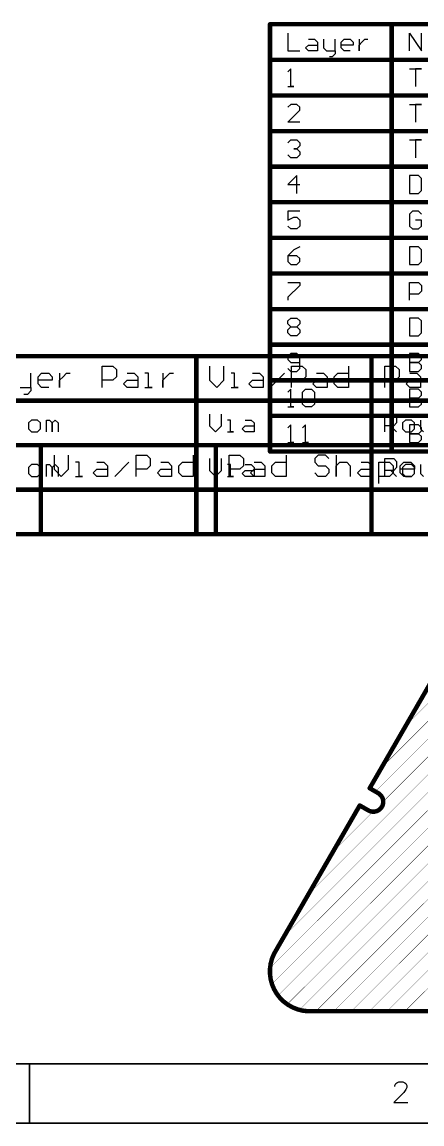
# Model space of a CAD drawing. Header units: millimetres. Extents: x 1.5 to 19.4, y 0 to 11.5.
# Drawn here: x 5.564 to 6.911, y 2.001 to 5.715 of the extents above; entities that cross this region are included whole.
import ezdxf

# ---------------------------------------------------------------- set-up
doc = ezdxf.new("R2010")
doc.units = ezdxf.units.MM
doc.header["$MEASUREMENT"] = 0
for name, color, linetype in [('DrillDrawing', 1, 'Continuous'), ('Mechanical17', 56, 'Continuous'), ('Mechanical18', 56, 'Continuous')]:
    doc.layers.add(name, color=color, linetype=linetype)

msp = doc.modelspace()

# ---------------------------------------------------------------- linework, layer by layer
at = {"layer": 'DrillDrawing'}
for p, q in [((5.5939, 4.4834), (5.5939, 4.5313)), ((5.6179, 4.5193), (5.6299, 4.5313)), ((5.6299, 4.5313), (5.6539, 4.5313)), ((5.6539, 4.5313), (5.6659, 4.5193)), ((5.6899, 4.5313), (5.6899, 4.4834)), ((5.7019, 4.5193), (5.7139, 4.5313)), ((5.7139, 4.5313), (5.7259, 4.5313)), ((5.8338, 4.4834), (5.8338, 4.5553)), ((5.8338, 4.5553), (5.8698, 4.5553)), ((5.8698, 4.5553), (5.8818, 4.5433)), ((5.8818, 4.5433), (5.8818, 4.5193)), ((5.9178, 4.5313), (5.9418, 4.5313)), ((5.9418, 4.5313), (5.9538, 4.5193)), ((5.9898, 4.5313), (5.9778, 4.5313)), ((5.9898, 4.4834), (5.9898, 4.5313)), ((6.0378, 4.5313), (6.0378, 4.4834)), ((6.0498, 4.5193), (6.0618, 4.5313)), ((6.0618, 4.5313), (6.0738, 4.5313)), ((6.1958, 4.5553), (6.1958, 4.5074)), ((6.2437, 4.5074), (6.2437, 4.5553)), ((6.2797, 4.5313), (6.2677, 4.5313)), ((6.2797, 4.4834), (6.2797, 4.5313)), ((6.3397, 4.5313), (6.3637, 4.5313)), ((6.3637, 4.5313), (6.3757, 4.5193)), ((6.3997, 4.4834), (6.4477, 4.5313)), ((6.4717, 4.4834), (6.4717, 4.5553)), ((6.4717, 4.5553), (6.5076, 4.5553)), ((6.5076, 4.5553), (6.5196, 4.5433)), ((6.5196, 4.5433), (6.5196, 4.5193)), ((6.5556, 4.5313), (6.5796, 4.5313)), ((6.5796, 4.5313), (6.5916, 4.5193)), ((6.6156, 4.5193), (6.6276, 4.5313)), ((6.6276, 4.5313), (6.6636, 4.5313)), ((6.6636, 4.5553), (6.6636, 4.4834)), ((6.7856, 4.4834), (6.7856, 4.5553)), ((6.7856, 4.5553), (6.8216, 4.5553)), ((6.8216, 4.5553), (6.8336, 4.5433)), ((6.8336, 4.5433), (6.8336, 4.5193)), ((6.8696, 4.5313), (6.8936, 4.5313)), ((6.8936, 4.5313), (6.9056, 4.5193)), ((5.6179, 4.4954), (5.6179, 4.5193)), ((5.6659, 4.5074), (5.6179, 4.5074)), ((5.6299, 4.4834), (5.6179, 4.4954)), ((5.6659, 4.5193), (5.6659, 4.5074)), ((5.6899, 4.5074), (5.7019, 4.5193)), ((5.6899, 4.4834), (5.6899, 4.5074)), ((5.8698, 4.5074), (5.8338, 4.5074)), ((5.8818, 4.5193), (5.8698, 4.5074)), ((5.9058, 4.4954), (5.9178, 4.5074)), ((5.9178, 4.4834), (5.9058, 4.4954)), ((5.9178, 4.5074), (5.9538, 4.5074)), ((5.9538, 4.5193), (5.9538, 4.4834)), ((6.0378, 4.5074), (6.0498, 4.5193)), ((6.0378, 4.4834), (6.0378, 4.5074)), ((6.1958, 4.5074), (6.2197, 4.4834)), ((6.2197, 4.4834), (6.2437, 4.5074)), ((6.3277, 4.4954), (6.3397, 4.5074)), ((6.3397, 4.4834), (6.3277, 4.4954)), ((6.3397, 4.5074), (6.3757, 4.5074)), ((6.3757, 4.5193), (6.3757, 4.4834)), ((6.5076, 4.5074), (6.4717, 4.5074)), ((6.5196, 4.5193), (6.5076, 4.5074)), ((6.5436, 4.4954), (6.5556, 4.5074)), ((6.5556, 4.4834), (6.5436, 4.4954)), ((6.5556, 4.5074), (6.5916, 4.5074)), ((6.5916, 4.5193), (6.5916, 4.4834)), ((6.6156, 4.4954), (6.6156, 4.5193)), ((6.6276, 4.4834), (6.6156, 4.4954)), ((6.8216, 4.5074), (6.7856, 4.5074)), ((6.8336, 4.5193), (6.8216, 4.5074)), ((6.8576, 4.4954), (6.8696, 4.5074)), ((6.8696, 4.4834), (6.8576, 4.4954)), ((6.8696, 4.5074), (6.9056, 4.5074)), ((6.9056, 4.5193), (6.9056, 4.4834)), ((5.5579, 4.4834), (5.5939, 4.4834)), ((5.5819, 4.4594), (5.5699, 4.4594)), ((5.5939, 4.4714), (5.5819, 4.4594)), ((5.5939, 4.4834), (5.5939, 4.4714)), ((5.6539, 4.4834), (5.6299, 4.4834)), ((5.9538, 4.4834), (5.9178, 4.4834)), ((5.9778, 4.4834), (6.0018, 4.4834)), ((6.0018, 4.4834), (5.9898, 4.4834)), ((6.2677, 4.4834), (6.2917, 4.4834)), ((6.2917, 4.4834), (6.2797, 4.4834)), ((6.3757, 4.4834), (6.3397, 4.4834)), ((6.5916, 4.4834), (6.5556, 4.4834)), ((6.6636, 4.4834), (6.6276, 4.4834)), ((6.9056, 4.4834), (6.8696, 4.4834)), ((6.1958, 4.3933), (6.1958, 4.3534)), ((6.2357, 4.3534), (6.2357, 4.3933)), ((6.7856, 4.3334), (6.7856, 4.3933)), ((6.7856, 4.3933), (6.8156, 4.3933)), ((6.8156, 4.3933), (6.8256, 4.3833)), ((6.8256, 4.3833), (6.8256, 4.3634)), ((5.5959, 4.3733), (5.5859, 4.3634)), ((5.5859, 4.3634), (5.5859, 4.3434)), ((5.6159, 4.3733), (5.5959, 4.3733)), ((5.6259, 4.3634), (5.6159, 4.3733)), ((5.6259, 4.3434), (5.6259, 4.3634)), ((5.6459, 4.3334), (5.6459, 4.3733)), ((5.6459, 4.3733), (5.6559, 4.3733)), ((5.6559, 4.3733), (5.6659, 4.3634)), ((5.6659, 4.3634), (5.6759, 4.3733)), ((5.6659, 4.3634), (5.6659, 4.3334)), ((5.6659, 4.3334), (5.6659, 4.3634)), ((5.6759, 4.3733), (5.6859, 4.3634)), ((5.6859, 4.3634), (5.6859, 4.3334)), ((6.1958, 4.3534), (6.2157, 4.3334)), ((6.2157, 4.3334), (6.2357, 4.3534)), ((6.2657, 4.3733), (6.2557, 4.3733)), ((6.2657, 4.3334), (6.2657, 4.3733)), ((6.3057, 4.3434), (6.3157, 4.3534)), ((6.3157, 4.3733), (6.3357, 4.3733)), ((6.3157, 4.3534), (6.3457, 4.3534)), ((6.3357, 4.3733), (6.3457, 4.3634)), ((6.3457, 4.3634), (6.3457, 4.3334)), ((6.8156, 4.3534), (6.7856, 4.3534)), ((6.8056, 4.3534), (6.8256, 4.3334)), ((6.8256, 4.3634), (6.8156, 4.3534)), ((6.8556, 4.3733), (6.8456, 4.3634)), ((6.8456, 4.3634), (6.8456, 4.3434)), ((6.8756, 4.3733), (6.8556, 4.3733)), ((6.8856, 4.3634), (6.8756, 4.3733)), ((6.8856, 4.3434), (6.8856, 4.3634)), ((6.9056, 4.3733), (6.9056, 4.3434)), ((5.5859, 4.3434), (5.5959, 4.3334)), ((5.5959, 4.3334), (5.6159, 4.3334)), ((5.6159, 4.3334), (5.6259, 4.3434)), ((6.2557, 4.3334), (6.2757, 4.3334)), ((6.2757, 4.3334), (6.2657, 4.3334)), ((6.3157, 4.3334), (6.3057, 4.3434)), ((6.3457, 4.3334), (6.3157, 4.3334)), ((6.8456, 4.3434), (6.8556, 4.3334)), ((6.8556, 4.3334), (6.8756, 4.3334)), ((6.8756, 4.3334), (6.8856, 4.3434)), ((6.9056, 4.3434), (6.9156, 4.3334)), ((5.6719, 4.2553), (5.6719, 4.2074)), ((5.7199, 4.2074), (5.7199, 4.2553)), ((5.9478, 4.1834), (5.9478, 4.2553)), ((5.9478, 4.2553), (5.9838, 4.2553)), ((5.9838, 4.2553), (5.9958, 4.2433)), ((5.9958, 4.2433), (5.9958, 4.2193)), ((6.1398, 4.2553), (6.1398, 4.1834)), ((6.1958, 4.2433), (6.1958, 4.2034)), ((6.2357, 4.2034), (6.2357, 4.2433)), ((6.2618, 4.1834), (6.2618, 4.2553)), ((6.2618, 4.2553), (6.2978, 4.2553)), ((6.2978, 4.2553), (6.3098, 4.2433)), ((6.3098, 4.2433), (6.3098, 4.2193)), ((6.4537, 4.2553), (6.4537, 4.1834)), ((6.5617, 4.2553), (6.5497, 4.2433)), ((6.5497, 4.2433), (6.5497, 4.2313)), ((6.5857, 4.2553), (6.5617, 4.2553)), ((6.5977, 4.2433), (6.5857, 4.2553)), ((6.6217, 4.2553), (6.6217, 4.1834)), ((6.7856, 4.1834), (6.7856, 4.2433)), ((6.7856, 4.2433), (6.8156, 4.2433)), ((6.8156, 4.2433), (6.8256, 4.2333)), ((5.5959, 4.2233), (5.5859, 4.2134)), ((5.5859, 4.2134), (5.5859, 4.1934)), ((5.6159, 4.2233), (5.5959, 4.2233)), ((5.6259, 4.2134), (5.6159, 4.2233)), ((5.6259, 4.1934), (5.6259, 4.2134)), ((5.6459, 4.1834), (5.6459, 4.2233)), ((5.6459, 4.2233), (5.6559, 4.2233)), ((5.6559, 4.2233), (5.6659, 4.2134)), ((5.6659, 4.2134), (5.6759, 4.2233)), ((5.6659, 4.2134), (5.6659, 4.1834)), ((5.6659, 4.1834), (5.6659, 4.2134)), ((5.6719, 4.2074), (5.6959, 4.1834)), ((5.6759, 4.2233), (5.6859, 4.2134)), ((5.6859, 4.2134), (5.6859, 4.1834)), ((5.6959, 4.1834), (5.7199, 4.2074)), ((5.7559, 4.2313), (5.7439, 4.2313)), ((5.7559, 4.1834), (5.7559, 4.2313)), ((5.8039, 4.1954), (5.8159, 4.2074)), ((5.8159, 4.2313), (5.8399, 4.2313)), ((5.8159, 4.2074), (5.8519, 4.2074)), ((5.8399, 4.2313), (5.8519, 4.2193)), ((5.8519, 4.2193), (5.8519, 4.1834)), ((5.8759, 4.1834), (5.9238, 4.2313)), ((5.9838, 4.2074), (5.9478, 4.2074)), ((5.9958, 4.2193), (5.9838, 4.2074)), ((6.0198, 4.1954), (6.0318, 4.2074)), ((6.0318, 4.2313), (6.0558, 4.2313)), ((6.0318, 4.2074), (6.0678, 4.2074)), ((6.0558, 4.2313), (6.0678, 4.2193)), ((6.0678, 4.2193), (6.0678, 4.1834)), ((6.0918, 4.2193), (6.1038, 4.2313)), ((6.0918, 4.1954), (6.0918, 4.2193)), ((6.1038, 4.2313), (6.1398, 4.2313)), ((6.1958, 4.2034), (6.2157, 4.1834)), ((6.2157, 4.1834), (6.2357, 4.2034)), ((6.2657, 4.2233), (6.2557, 4.2233)), ((6.2978, 4.2074), (6.2618, 4.2074)), ((6.2657, 4.1834), (6.2657, 4.2233)), ((6.3098, 4.2193), (6.2978, 4.2074)), ((6.3057, 4.1934), (6.3157, 4.2034)), ((6.3157, 4.2233), (6.3357, 4.2233)), ((6.3157, 4.2034), (6.3457, 4.2034)), ((6.3338, 4.1954), (6.3457, 4.2074)), ((6.3357, 4.2233), (6.3457, 4.2134)), ((6.3457, 4.2313), (6.3697, 4.2313)), ((6.3457, 4.2134), (6.3457, 4.1834)), ((6.3457, 4.2074), (6.3817, 4.2074)), ((6.3697, 4.2313), (6.3817, 4.2193)), ((6.3817, 4.2193), (6.3817, 4.1834)), ((6.4057, 4.2193), (6.4177, 4.2313)), ((6.4057, 4.1954), (6.4057, 4.2193)), ((6.4177, 4.2313), (6.4537, 4.2313)), ((6.5497, 4.2313), (6.5617, 4.2193)), ((6.5617, 4.2193), (6.5857, 4.2193)), ((6.5857, 4.2193), (6.5977, 4.2074)), ((6.5977, 4.2074), (6.5977, 4.1954)), ((6.6217, 4.2193), (6.6337, 4.2313)), ((6.6217, 4.1834), (6.6217, 4.2193)), ((6.6337, 4.2313), (6.6576, 4.2313)), ((6.6576, 4.2313), (6.6696, 4.2193)), ((6.6696, 4.2193), (6.6696, 4.1834)), ((6.6936, 4.1954), (6.7056, 4.2074)), ((6.7056, 4.2313), (6.7296, 4.2313)), ((6.7056, 4.2074), (6.7416, 4.2074)), ((6.7296, 4.2313), (6.7416, 4.2193)), ((6.7416, 4.2193), (6.7416, 4.1834)), ((6.7656, 4.1594), (6.7656, 4.2313)), ((6.7656, 4.2313), (6.8016, 4.2313)), ((6.8156, 4.2034), (6.7856, 4.2034)), ((6.8016, 4.2313), (6.8136, 4.2193)), ((6.8056, 4.2034), (6.8256, 4.1834)), ((6.8136, 4.2193), (6.8136, 4.1954)), ((6.8256, 4.2134), (6.8156, 4.2034)), ((6.8256, 4.2333), (6.8256, 4.2134)), ((6.8376, 4.2193), (6.8496, 4.2313)), ((6.8376, 4.1954), (6.8376, 4.2193)), ((6.8856, 4.2074), (6.8376, 4.2074)), ((6.8556, 4.2233), (6.8456, 4.2134)), ((6.8456, 4.2134), (6.8456, 4.1934)), ((6.8496, 4.2313), (6.8736, 4.2313)), ((6.8756, 4.2233), (6.8556, 4.2233)), ((6.8736, 4.2313), (6.8856, 4.2193)), ((6.8856, 4.2134), (6.8756, 4.2233)), ((6.8856, 4.2193), (6.8856, 4.2074)), ((6.8856, 4.1934), (6.8856, 4.2134)), ((6.9056, 4.2233), (6.9056, 4.1934)), ((5.5859, 4.1934), (5.5959, 4.1834)), ((5.5959, 4.1834), (5.6159, 4.1834)), ((5.6159, 4.1834), (5.6259, 4.1934)), ((5.7439, 4.1834), (5.7679, 4.1834)), ((5.7679, 4.1834), (5.7559, 4.1834)), ((5.8159, 4.1834), (5.8039, 4.1954)), ((5.8519, 4.1834), (5.8159, 4.1834)), ((6.0318, 4.1834), (6.0198, 4.1954)), ((6.0678, 4.1834), (6.0318, 4.1834)), ((6.1038, 4.1834), (6.0918, 4.1954)), ((6.1398, 4.1834), (6.1038, 4.1834)), ((6.2557, 4.1834), (6.2757, 4.1834)), ((6.2757, 4.1834), (6.2657, 4.1834)), ((6.3157, 4.1834), (6.3057, 4.1934)), ((6.3457, 4.1834), (6.3157, 4.1834)), ((6.3457, 4.1834), (6.3338, 4.1954)), ((6.3817, 4.1834), (6.3457, 4.1834)), ((6.4177, 4.1834), (6.4057, 4.1954)), ((6.4537, 4.1834), (6.4177, 4.1834)), ((6.5617, 4.1834), (6.5497, 4.1954)), ((6.5857, 4.1834), (6.5617, 4.1834)), ((6.5977, 4.1954), (6.5857, 4.1834)), ((6.7056, 4.1834), (6.6936, 4.1954)), ((6.7416, 4.1834), (6.7056, 4.1834)), ((6.8016, 4.1834), (6.7656, 4.1834)), ((6.8136, 4.1954), (6.8016, 4.1834)), ((6.8496, 4.1834), (6.8376, 4.1954)), ((6.8456, 4.1934), (6.8556, 4.1834)), ((6.8736, 4.1834), (6.8496, 4.1834)), ((6.8556, 4.1834), (6.8756, 4.1834)), ((6.8756, 4.1834), (6.8856, 4.1934)), ((6.9056, 4.1934), (6.9156, 4.1834))]:
    msp.add_line(p, q, dxfattribs=at)
at = {"layer": 'DrillDrawing', "const_width": 0.015}
for points in [[(1.491, 4.5884), (11.7922, 4.5884)], [(6.1508, 3.9884), (6.1508, 4.5884)], [(6.7406, 3.9884), (6.7406, 4.5884)], [(1.491, 4.4384), (11.7922, 4.4384)], [(1.491, 4.2884), (11.1784, 4.2884)], [(5.6269, 3.9884), (5.6269, 4.2884)], [(6.2168, 3.9884), (6.2168, 4.2884)], [(1.491, 4.1384), (11.1784, 4.1384)], [(1.491, 4.1384), (11.1784, 4.1384)], [(1.491, 4.1384), (11.7922, 4.1384)], [(1.491, 3.9884), (11.1784, 3.9884)], [(1.491, 3.9884), (11.7922, 3.9884)]]:
    msp.add_lwpolyline(points, dxfattribs=at)
at = {"layer": 'DrillDrawing', "const_width": 0.0075}
for points in [[(6.147, 4.5884, 1), (6.1545, 4.5884, 1)], [(6.7368, 4.5884, 1), (6.7443, 4.5884, 1)], [(5.6232, 4.2884, 1), (5.6307, 4.2884, 1)], [(6.213, 4.2884, 1), (6.2205, 4.2884, 1)], [(5.6232, 3.9884, 1), (5.6307, 3.9884, 1)], [(6.147, 3.9884, 1), (6.1545, 3.9884, 1)], [(6.213, 3.9884, 1), (6.2205, 3.9884, 1)], [(6.7368, 3.9884, 1), (6.7443, 3.9884, 1)]]:
    msp.add_lwpolyline(points, format="xyb", close=True, dxfattribs=at)
at = {"layer": 'Mechanical17'}
for p, q in [((6.459, 5.6772), (6.459, 5.6173)), ((6.529, 5.6573), (6.549, 5.6573)), ((6.549, 5.6573), (6.559, 5.6473)), ((6.559, 5.6473), (6.559, 5.6173)), ((6.579, 5.6573), (6.579, 5.6273)), ((6.6189, 5.6173), (6.6189, 5.6573)), ((6.6389, 5.6473), (6.6489, 5.6573)), ((6.6389, 5.6273), (6.6389, 5.6473)), ((6.6489, 5.6573), (6.6689, 5.6573)), ((6.6689, 5.6573), (6.6789, 5.6473)), ((6.6789, 5.6473), (6.6789, 5.6373)), ((6.6989, 5.6573), (6.6989, 5.6173)), ((6.6989, 5.6373), (6.7089, 5.6473)), ((6.7089, 5.6473), (6.7189, 5.6573)), ((6.7189, 5.6573), (6.7289, 5.6573)), ((6.8689, 5.6173), (6.8689, 5.6772)), ((6.8689, 5.6772), (6.9089, 5.6173)), ((6.9089, 5.6173), (6.9089, 5.6772)), ((6.459, 5.6173), (6.499, 5.6173)), ((6.519, 5.6273), (6.529, 5.6373)), ((6.529, 5.6173), (6.519, 5.6273)), ((6.529, 5.6373), (6.559, 5.6373)), ((6.559, 5.6173), (6.529, 5.6173)), ((6.579, 5.6273), (6.589, 5.6173)), ((6.589, 5.6173), (6.6189, 5.6173)), ((6.6189, 5.6173), (6.6189, 5.6073)), ((6.6789, 5.6373), (6.6389, 5.6373)), ((6.6489, 5.6173), (6.6389, 5.6273)), ((6.6689, 5.6173), (6.6489, 5.6173)), ((6.6989, 5.6173), (6.6989, 5.6373)), ((6.6089, 5.5973), (6.5989, 5.5973)), ((6.6189, 5.6073), (6.6089, 5.5973)), ((6.469, 5.5572), (6.459, 5.5473)), ((6.469, 5.4973), (6.469, 5.5572)), ((6.8689, 5.5572), (6.9089, 5.5572)), ((6.9089, 5.5572), (6.8889, 5.5572)), ((6.8889, 5.5572), (6.8889, 5.4973)), ((6.459, 5.4973), (6.479, 5.4973)), ((6.479, 5.4973), (6.469, 5.4973)), ((6.469, 5.4372), (6.459, 5.4273)), ((6.489, 5.4372), (6.469, 5.4372)), ((6.499, 5.4273), (6.489, 5.4372)), ((6.499, 5.4173), (6.499, 5.4273)), ((6.8689, 5.4372), (6.9089, 5.4372)), ((6.9089, 5.4372), (6.8889, 5.4372)), ((6.8889, 5.4372), (6.8889, 5.3773)), ((6.459, 5.3773), (6.499, 5.4173)), ((6.499, 5.3773), (6.459, 5.3773)), ((6.459, 5.3073), (6.469, 5.3172)), ((6.469, 5.3172), (6.489, 5.3172)), ((6.489, 5.3172), (6.499, 5.3073)), ((6.8689, 5.3172), (6.9089, 5.3172)), ((6.9089, 5.3172), (6.8889, 5.3172)), ((6.8889, 5.3172), (6.8889, 5.2573)), ((6.489, 5.2873), (6.479, 5.2873)), ((6.479, 5.2873), (6.489, 5.2873)), ((6.499, 5.2973), (6.489, 5.2873)), ((6.489, 5.2873), (6.499, 5.2773)), ((6.499, 5.3073), (6.499, 5.2973)), ((6.499, 5.2773), (6.499, 5.2673)), ((6.469, 5.2573), (6.459, 5.2673)), ((6.489, 5.2573), (6.469, 5.2573)), ((6.499, 5.2673), (6.489, 5.2573)), ((6.489, 5.1972), (6.459, 5.1673)), ((6.459, 5.1673), (6.499, 5.1673)), ((6.489, 5.1373), (6.489, 5.1972)), ((6.8689, 5.1972), (6.8689, 5.1373)), ((6.8989, 5.1972), (6.8689, 5.1972)), ((6.9089, 5.1873), (6.8989, 5.1972)), ((6.9089, 5.1473), (6.9089, 5.1873)), ((6.8689, 5.1373), (6.8989, 5.1373)), ((6.8989, 5.1373), (6.9089, 5.1473)), ((6.499, 5.0772), (6.459, 5.0772)), ((6.459, 5.0772), (6.459, 5.0473)), ((6.459, 5.0473), (6.479, 5.0573)), ((6.479, 5.0573), (6.489, 5.0573)), ((6.489, 5.0573), (6.499, 5.0473)), ((6.8789, 5.0772), (6.8689, 5.0673)), ((6.8689, 5.0673), (6.8689, 5.0273)), ((6.8989, 5.0772), (6.8789, 5.0772)), ((6.9089, 5.0673), (6.8989, 5.0772)), ((6.469, 5.0173), (6.459, 5.0273)), ((6.489, 5.0173), (6.469, 5.0173)), ((6.499, 5.0273), (6.489, 5.0173)), ((6.499, 5.0473), (6.499, 5.0273)), ((6.8689, 5.0273), (6.8789, 5.0173)), ((6.8789, 5.0173), (6.8989, 5.0173)), ((6.9089, 5.0473), (6.8889, 5.0473)), ((6.8989, 5.0173), (6.9089, 5.0273)), ((6.9089, 5.0273), (6.9089, 5.0473)), ((6.479, 4.9473), (6.459, 4.9273)), ((6.499, 4.9572), (6.479, 4.9473)), ((6.8689, 4.9572), (6.8689, 4.8973)), ((6.8989, 4.9572), (6.8689, 4.9572)), ((6.9089, 4.9473), (6.8989, 4.9572)), ((6.9089, 4.9073), (6.9089, 4.9473)), ((6.459, 4.9273), (6.459, 4.9073)), ((6.489, 4.9273), (6.459, 4.9273)), ((6.459, 4.9073), (6.469, 4.8973)), ((6.499, 4.9173), (6.489, 4.9273)), ((6.489, 4.8973), (6.499, 4.9073)), ((6.499, 4.9073), (6.499, 4.9173)), ((6.8989, 4.8973), (6.9089, 4.9073)), ((6.469, 4.8973), (6.489, 4.8973)), ((6.8689, 4.8973), (6.8989, 4.8973)), ((6.459, 4.8372), (6.499, 4.8372)), ((6.499, 4.8372), (6.499, 4.8273)), ((6.8689, 4.7773), (6.8689, 4.8372)), ((6.8689, 4.8372), (6.8989, 4.8372)), ((6.8989, 4.8372), (6.9089, 4.8273)), ((6.499, 4.8273), (6.459, 4.7873)), ((6.8989, 4.7973), (6.8689, 4.7973)), ((6.9089, 4.8073), (6.8989, 4.7973)), ((6.9089, 4.8273), (6.9089, 4.8073)), ((6.459, 4.7873), (6.459, 4.7773)), ((6.459, 4.7073), (6.469, 4.7172)), ((6.469, 4.7172), (6.489, 4.7172)), ((6.489, 4.7172), (6.499, 4.7073)), ((6.8689, 4.7172), (6.8689, 4.6573)), ((6.8989, 4.7172), (6.8689, 4.7172)), ((6.9089, 4.7073), (6.8989, 4.7172)), ((6.459, 4.6973), (6.459, 4.7073)), ((6.469, 4.6873), (6.459, 4.6973)), ((6.459, 4.6773), (6.469, 4.6873)), ((6.469, 4.6873), (6.489, 4.6873)), ((6.499, 4.6973), (6.489, 4.6873)), ((6.489, 4.6873), (6.499, 4.6773)), ((6.499, 4.7073), (6.499, 4.6973)), ((6.9089, 4.6673), (6.9089, 4.7073)), ((6.459, 4.6673), (6.459, 4.6773)), ((6.469, 4.6573), (6.459, 4.6673)), ((6.489, 4.6573), (6.469, 4.6573)), ((6.499, 4.6673), (6.489, 4.6573)), ((6.499, 4.6773), (6.499, 4.6673)), ((6.8689, 4.6573), (6.8989, 4.6573)), ((6.8989, 4.6573), (6.9089, 4.6673)), ((6.469, 4.5972), (6.459, 4.5873)), ((6.459, 4.5873), (6.459, 4.5773)), ((6.459, 4.5773), (6.469, 4.5673)), ((6.489, 4.5972), (6.469, 4.5972)), ((6.499, 4.5873), (6.489, 4.5972)), ((6.499, 4.5473), (6.499, 4.5873)), ((6.8689, 4.5972), (6.8689, 4.5373)), ((6.8989, 4.5972), (6.8689, 4.5972)), ((6.9089, 4.5873), (6.8989, 4.5972)), ((6.8989, 4.5673), (6.9089, 4.5773)), ((6.9089, 4.5773), (6.9089, 4.5873)), ((6.459, 4.5473), (6.469, 4.5373)), ((6.469, 4.5673), (6.499, 4.5673)), ((6.469, 4.5373), (6.489, 4.5373)), ((6.489, 4.5373), (6.499, 4.5473)), ((6.8989, 4.5673), (6.8689, 4.5673)), ((6.8689, 4.5673), (6.8989, 4.5673)), ((6.8689, 4.5373), (6.8989, 4.5373)), ((6.9089, 4.5573), (6.8989, 4.5673)), ((6.8989, 4.5373), (6.9089, 4.5473)), ((6.9089, 4.5473), (6.9089, 4.5573)), ((6.469, 4.4772), (6.459, 4.4673)), ((6.469, 4.4173), (6.469, 4.4772)), ((6.509, 4.4673), (6.519, 4.4772)), ((6.509, 4.4273), (6.509, 4.4673)), ((6.519, 4.4772), (6.539, 4.4772)), ((6.539, 4.4772), (6.549, 4.4673)), ((6.549, 4.4673), (6.549, 4.4273)), ((6.8689, 4.4772), (6.8689, 4.4173)), ((6.8989, 4.4772), (6.8689, 4.4772)), ((6.9089, 4.4673), (6.8989, 4.4772)), ((6.8989, 4.4473), (6.9089, 4.4573)), ((6.9089, 4.4573), (6.9089, 4.4673)), ((6.519, 4.4173), (6.509, 4.4273)), ((6.549, 4.4273), (6.539, 4.4173)), ((6.8989, 4.4473), (6.8689, 4.4473)), ((6.8689, 4.4473), (6.8989, 4.4473)), ((6.9089, 4.4373), (6.8989, 4.4473)), ((6.8989, 4.4173), (6.9089, 4.4273)), ((6.9089, 4.4273), (6.9089, 4.4373)), ((6.459, 4.4173), (6.479, 4.4173)), ((6.479, 4.4173), (6.469, 4.4173)), ((6.539, 4.4173), (6.519, 4.4173)), ((6.8689, 4.4173), (6.8989, 4.4173)), ((6.469, 4.3572), (6.459, 4.3473)), ((6.469, 4.2973), (6.469, 4.3572)), ((6.519, 4.3572), (6.509, 4.3473)), ((6.519, 4.2973), (6.519, 4.3572)), ((6.8689, 4.3572), (6.8689, 4.2973)), ((6.8989, 4.3572), (6.8689, 4.3572)), ((6.9089, 4.3473), (6.8989, 4.3572)), ((6.9089, 4.3373), (6.9089, 4.3473)), ((6.8989, 4.3273), (6.8689, 4.3273)), ((6.8689, 4.3273), (6.8989, 4.3273)), ((6.8989, 4.3273), (6.9089, 4.3373)), ((6.9089, 4.3173), (6.8989, 4.3273)), ((6.9089, 4.3073), (6.9089, 4.3173)), ((6.459, 4.2973), (6.479, 4.2973)), ((6.479, 4.2973), (6.469, 4.2973)), ((6.509, 4.2973), (6.529, 4.2973)), ((6.529, 4.2973), (6.519, 4.2973)), ((6.8689, 4.2973), (6.8989, 4.2973)), ((6.8989, 4.2973), (6.9089, 4.3073))]:
    msp.add_line(p, q, dxfattribs=at)
for points, const_width in [([(6.399, 5.7073), (10.9378, 5.7073)], 0.015), ([(6.399, 4.2673), (6.399, 5.7073)], 0.015), ([(6.8089, 4.2673), (6.8089, 5.7073)], 0.015), ([(6.399, 5.5873), (10.9378, 5.5873)], 0.015), ([(6.399, 5.4673), (6.8089, 5.4673)], 0.015), ([(6.8089, 5.4673), (7.7387, 5.4673)], 0.015), ([(6.399, 5.3473), (6.8089, 5.3473)], 0.015), ([(6.8089, 5.3473), (7.7387, 5.3473)], 0.015), ([(6.399, 5.2273), (6.8089, 5.2273)], 0.015), ([(6.8089, 5.2273), (7.7387, 5.2273)], 0.015), ([(6.399, 5.1073), (6.8089, 5.1073)], 0.015), ([(6.8089, 5.1073), (7.7387, 5.1073)], 0.015), ([(6.399, 4.9873), (6.8089, 4.9873)], 0.015), ([(6.8089, 4.9873), (7.7387, 4.9873)], 0.015), ([(6.399, 4.8673), (6.8089, 4.8673)], 0.015), ([(6.8089, 4.8673), (7.7387, 4.8673)], 0.015), ([(6.399, 4.7473), (6.8089, 4.7473)], 0.015), ([(6.8089, 4.7473), (7.7387, 4.7473)], 0.015), ([(6.399, 4.6273), (6.8089, 4.6273)], 0.015), ([(6.8089, 4.6273), (7.7387, 4.6273)], 0.015), ([(6.399, 4.5073), (6.8089, 4.5073)], 0.015), ([(6.8089, 4.5073), (7.7387, 4.5073)], 0.015), ([(6.399, 4.3873), (6.8089, 4.3873)], 0.015), ([(6.8089, 4.3873), (7.7387, 4.3873)], 0.015), ([(6.399, 4.2673), (6.8089, 4.2673)], 0.015), ([(6.8089, 4.2673), (7.7387, 4.2673)], 0.015), ([(6.8559, 3.3428), (7.7434, 4.2303)], 0.001), ([(6.7739, 3.2009), (7.766, 4.193)], 0.001), ([(6.7536, 3.1206), (7.788, 4.1549)], 0.001), ([(6.7803, 3.0872), (7.81, 4.1169)], 0.001), ([(6.5281, 2.775), (7.8319, 4.0789)], 0.001), ([(6.4461, 2.633), (7.8539, 4.0408)], 0.001), ([(6.3992, 2.5262), (7.8759, 4.0028)], 0.001), ([(6.4054, 2.4724), (7.8978, 3.9647)], 0.001), ([(6.4262, 2.4331), (7.9198, 3.9267)], 0.001), ([(6.4567, 2.4036), (7.9417, 3.8887)], 0.001), ([(6.4977, 2.3847), (7.9637, 3.8506)], 0.001), ([(6.5532, 2.3802), (7.9368, 3.7637)], 0.001), ([(6.6132, 2.3802), (7.9954, 3.7623)], 0.001), ([(6.7348, 3.1323), (7.1029, 3.7699)], 0.015), ([(6.6732, 2.3802), (8.0296, 3.7365)], 0.001), ([(6.7332, 2.3802), (8.0515, 3.6985)], 0.001), ([(6.7932, 2.3802), (8.0735, 3.6604)], 0.001), ([(6.8532, 2.3802), (8.0955, 3.6224)], 0.001), ([(6.7348, 3.1323), (6.7638, 3.1155)], 0.015), ([(6.7638, 3.1155), (6.7674, 3.1131)], 0.015), ([(6.7674, 3.1131), (6.7736, 3.1069)], 0.015), ([(6.7736, 3.1069), (6.778, 3.0993)], 0.015), ([(6.778, 3.0993), (6.7803, 3.0908)], 0.015), ([(6.778, 3.0737), (6.7803, 3.0821)], 0.015), ([(6.7803, 3.0821), (6.7803, 3.0908)], 0.015), ([(6.417, 2.5818), (6.7013, 3.0742)], 0.015), ([(6.61, 2.9169), (6.7471, 3.054)], 0.001), ([(6.692, 3.0589), (6.7056, 3.0725)], 0.001), ([(6.7013, 3.0742), (6.7303, 3.0575)], 0.015), ([(6.7303, 3.0575), (6.7342, 3.0555)], 0.015), ([(6.7342, 3.0555), (6.7427, 3.0533)], 0.015), ([(6.7427, 3.0533), (6.7514, 3.0533)], 0.015), ([(6.7514, 3.0533), (6.7599, 3.0555)], 0.015), ([(6.7599, 3.0555), (6.7674, 3.0599)], 0.015), ([(6.7674, 3.0599), (6.7736, 3.0661)], 0.015), ([(6.7736, 3.0661), (6.778, 3.0737)], 0.015), ([(6.4013, 2.541), (6.4058, 2.5579)], 0.015), ([(6.4058, 2.5579), (6.4126, 2.5742)], 0.015), ([(6.4126, 2.5742), (6.417, 2.5818)], 0.015), ([(6.399, 2.5236), (6.4013, 2.541)], 0.015), ([(6.399, 2.506), (6.399, 2.5236)], 0.015), ([(6.399, 2.506), (6.4013, 2.4886)], 0.015), ([(6.4013, 2.4886), (6.4058, 2.4716)], 0.015), ([(6.4058, 2.4716), (6.4126, 2.4554)], 0.015), ([(6.4126, 2.4554), (6.4213, 2.4401)], 0.015), ([(6.4213, 2.4401), (6.432, 2.4262)], 0.015), ([(6.432, 2.4262), (6.4445, 2.4138)], 0.015), ([(6.4445, 2.4138), (6.4584, 2.4031)], 0.015), ([(6.4584, 2.4031), (6.4736, 2.3943)], 0.015), ([(6.4736, 2.3943), (6.4899, 2.3876)], 0.015), ([(6.4899, 2.3876), (6.5068, 2.383)], 0.015), ([(6.5068, 2.383), (6.5243, 2.3807)], 0.015), ([(6.5243, 2.3807), (6.533, 2.3807)], 0.015), ([(6.533, 2.3807), (8.5797, 2.3807)], 0.015)]:
    msp.add_lwpolyline(points, dxfattribs=dict(at, const_width=const_width))
for points, const_width in [([(6.3952, 5.7073, 1), (6.4027, 5.7073, 1)], 0.0075), ([(6.3952, 5.7073, 1), (6.4027, 5.7073, 1)], 0.0075), ([(6.8052, 5.7073, 1), (6.8127, 5.7073, 1)], 0.0075), ([(6.3952, 5.5873, 1), (6.4027, 5.5873, 1)], 0.0075), ([(6.3952, 5.4673, 1), (6.4027, 5.4673, 1)], 0.0075), ([(6.8052, 5.4673, 1), (6.8127, 5.4673, 1)], 0.0075), ([(6.8052, 5.4673, 1), (6.8127, 5.4673, 1)], 0.0075), ([(6.3952, 5.3473, 1), (6.4027, 5.3473, 1)], 0.0075), ([(6.8052, 5.3473, 1), (6.8127, 5.3473, 1)], 0.0075), ([(6.8052, 5.3473, 1), (6.8127, 5.3473, 1)], 0.0075), ([(6.3952, 5.2273, 1), (6.4027, 5.2273, 1)], 0.0075), ([(6.8052, 5.2273, 1), (6.8127, 5.2273, 1)], 0.0075), ([(6.8052, 5.2273, 1), (6.8127, 5.2273, 1)], 0.0075), ([(6.3952, 5.1073, 1), (6.4027, 5.1073, 1)], 0.0075), ([(6.8052, 5.1073, 1), (6.8127, 5.1073, 1)], 0.0075), ([(6.8052, 5.1073, 1), (6.8127, 5.1073, 1)], 0.0075), ([(6.3952, 4.9873, 1), (6.4027, 4.9873, 1)], 0.0075), ([(6.8052, 4.9873, 1), (6.8127, 4.9873, 1)], 0.0075), ([(6.8052, 4.9873, 1), (6.8127, 4.9873, 1)], 0.0075), ([(6.3952, 4.8673, 1), (6.4027, 4.8673, 1)], 0.0075), ([(6.8052, 4.8673, 1), (6.8127, 4.8673, 1)], 0.0075), ([(6.8052, 4.8673, 1), (6.8127, 4.8673, 1)], 0.0075), ([(6.3952, 4.7473, 1), (6.4027, 4.7473, 1)], 0.0075), ([(6.8052, 4.7473, 1), (6.8127, 4.7473, 1)], 0.0075), ([(6.8052, 4.7473, 1), (6.8127, 4.7473, 1)], 0.0075), ([(6.3952, 4.6273, 1), (6.4027, 4.6273, 1)], 0.0075), ([(6.8052, 4.6273, 1), (6.8127, 4.6273, 1)], 0.0075), ([(6.8052, 4.6273, 1), (6.8127, 4.6273, 1)], 0.0075), ([(6.3952, 4.5073, 1), (6.4027, 4.5073, 1)], 0.0075), ([(6.8052, 4.5073, 1), (6.8127, 4.5073, 1)], 0.0075), ([(6.8052, 4.5073, 1), (6.8127, 4.5073, 1)], 0.0075), ([(6.3952, 4.3873, 1), (6.4027, 4.3873, 1)], 0.0075), ([(6.8052, 4.3873, 1), (6.8127, 4.3873, 1)], 0.0075), ([(6.8052, 4.3873, 1), (6.8127, 4.3873, 1)], 0.0075), ([(6.3952, 4.2673, 1), (6.4027, 4.2673, 1)], 0.0075), ([(6.3952, 4.2673, 1), (6.4027, 4.2673, 1)], 0.0075), ([(6.8052, 4.2673, 1), (6.8127, 4.2673, 1)], 0.0075), ([(6.8052, 4.2673, 1), (6.8127, 4.2673, 1)], 0.0075), ([(6.8052, 4.2673, 1), (6.8127, 4.2673, 1)], 0.0075), ([(6.8556, 3.3428, 1), (6.8561, 3.3428, 1)], 0.0005), ([(6.7737, 3.2009, 1), (6.7742, 3.2009, 1)], 0.0005), ([(6.731, 3.1323, 1), (6.7385, 3.1323, 1)], 0.0075), ([(6.731, 3.1323, 1), (6.7385, 3.1323, 1)], 0.0075), ([(6.7534, 3.1206, 1), (6.7539, 3.1206, 1)], 0.0005), ([(6.76, 3.1155, 1), (6.7675, 3.1155, 1)], 0.0075), ([(6.76, 3.1155, 1), (6.7675, 3.1155, 1)], 0.0075), ([(6.7637, 3.1131, 1), (6.7712, 3.1131, 1)], 0.0075), ([(6.7637, 3.1131, 1), (6.7712, 3.1131, 1)], 0.0075), ([(6.7699, 3.1069, 1), (6.7774, 3.1069, 1)], 0.0075), ([(6.7699, 3.1069, 1), (6.7774, 3.1069, 1)], 0.0075), ([(6.7742, 3.0993, 1), (6.7817, 3.0993, 1)], 0.0075), ([(6.7742, 3.0993, 1), (6.7817, 3.0993, 1)], 0.0075), ([(6.7765, 3.0908, 1), (6.784, 3.0908, 1)], 0.0075), ([(6.7765, 3.0908, 1), (6.784, 3.0908, 1)], 0.0075), ([(6.7765, 3.0821, 1), (6.784, 3.0821, 1)], 0.0075), ([(6.7765, 3.0821, 1), (6.784, 3.0821, 1)], 0.0075), ([(6.78, 3.0872, 1), (6.7805, 3.0872, 1)], 0.0005), ([(6.6917, 3.0589, 1), (6.6922, 3.0589, 1)], 0.0005), ([(6.6975, 3.0742, 1), (6.705, 3.0742, 1)], 0.0075), ([(6.6975, 3.0742, 1), (6.705, 3.0742, 1)], 0.0075), ([(6.7053, 3.0725, 1), (6.7058, 3.0725, 1)], 0.0005), ([(6.7265, 3.0575, 1), (6.734, 3.0575, 1)], 0.0075), ([(6.7265, 3.0575, 1), (6.734, 3.0575, 1)], 0.0075), ([(6.7305, 3.0555, 1), (6.738, 3.0555, 1)], 0.0075), ([(6.7305, 3.0555, 1), (6.738, 3.0555, 1)], 0.0075), ([(6.7389, 3.0533, 1), (6.7464, 3.0533, 1)], 0.0075), ([(6.7389, 3.0533, 1), (6.7464, 3.0533, 1)], 0.0075), ([(6.7477, 3.0533, 1), (6.7552, 3.0533, 1)], 0.0075), ([(6.7477, 3.0533, 1), (6.7552, 3.0533, 1)], 0.0075), ([(6.7468, 3.054, 1), (6.7473, 3.054, 1)], 0.0005), ([(6.7561, 3.0555, 1), (6.7636, 3.0555, 1)], 0.0075), ([(6.7561, 3.0555, 1), (6.7636, 3.0555, 1)], 0.0075), ([(6.7637, 3.0599, 1), (6.7712, 3.0599, 1)], 0.0075), ([(6.7637, 3.0599, 1), (6.7712, 3.0599, 1)], 0.0075), ([(6.7699, 3.0661, 1), (6.7774, 3.0661, 1)], 0.0075), ([(6.7699, 3.0661, 1), (6.7774, 3.0661, 1)], 0.0075), ([(6.7742, 3.0737, 1), (6.7817, 3.0737, 1)], 0.0075), ([(6.7742, 3.0737, 1), (6.7817, 3.0737, 1)], 0.0075), ([(6.6098, 2.9169, 1), (6.6103, 2.9169, 1)], 0.0005), ([(6.5278, 2.775, 1), (6.5283, 2.775, 1)], 0.0005), ([(6.4458, 2.633, 1), (6.4463, 2.633, 1)], 0.0005), ([(6.4021, 2.5579, 1), (6.4096, 2.5579, 1)], 0.0075), ([(6.4021, 2.5579, 1), (6.4096, 2.5579, 1)], 0.0075), ([(6.4088, 2.5742, 1), (6.4163, 2.5742, 1)], 0.0075), ([(6.4088, 2.5742, 1), (6.4163, 2.5742, 1)], 0.0075), ([(6.4132, 2.5818, 1), (6.4207, 2.5818, 1)], 0.0075), ([(6.4132, 2.5818, 1), (6.4207, 2.5818, 1)], 0.0075), ([(6.3952, 2.5236, 1), (6.4027, 2.5236, 1)], 0.0075), ([(6.3952, 2.5236, 1), (6.4027, 2.5236, 1)], 0.0075), ([(6.3975, 2.541, 1), (6.405, 2.541, 1)], 0.0075), ([(6.3975, 2.541, 1), (6.405, 2.541, 1)], 0.0075), ([(6.399, 2.5262, 1), (6.3995, 2.5262, 1)], 0.0005), ([(6.3952, 2.506, 1), (6.4027, 2.506, 1)], 0.0075), ([(6.3952, 2.506, 1), (6.4027, 2.506, 1)], 0.0075), ([(6.3975, 2.4886, 1), (6.405, 2.4886, 1)], 0.0075), ([(6.3975, 2.4886, 1), (6.405, 2.4886, 1)], 0.0075), ([(6.4021, 2.4716, 1), (6.4096, 2.4716, 1)], 0.0075), ([(6.4021, 2.4716, 1), (6.4096, 2.4716, 1)], 0.0075), ([(6.4052, 2.4724, 1), (6.4057, 2.4724, 1)], 0.0005), ([(6.4088, 2.4554, 1), (6.4163, 2.4554, 1)], 0.0075), ([(6.4088, 2.4554, 1), (6.4163, 2.4554, 1)], 0.0075), ([(6.4176, 2.4401, 1), (6.4251, 2.4401, 1)], 0.0075), ([(6.4176, 2.4401, 1), (6.4251, 2.4401, 1)], 0.0075), ([(6.4283, 2.4262, 1), (6.4358, 2.4262, 1)], 0.0075), ([(6.4283, 2.4262, 1), (6.4358, 2.4262, 1)], 0.0075), ([(6.4259, 2.4331, 1), (6.4264, 2.4331, 1)], 0.0005), ([(6.4407, 2.4138, 1), (6.4482, 2.4138, 1)], 0.0075), ([(6.4407, 2.4138, 1), (6.4482, 2.4138, 1)], 0.0075), ([(6.4547, 2.4031, 1), (6.4622, 2.4031, 1)], 0.0075), ([(6.4547, 2.4031, 1), (6.4622, 2.4031, 1)], 0.0075), ([(6.4564, 2.4036, 1), (6.4569, 2.4036, 1)], 0.0005), ([(6.4699, 2.3943, 1), (6.4774, 2.3943, 1)], 0.0075), ([(6.4699, 2.3943, 1), (6.4774, 2.3943, 1)], 0.0075), ([(6.4861, 2.3876, 1), (6.4936, 2.3876, 1)], 0.0075), ([(6.4861, 2.3876, 1), (6.4936, 2.3876, 1)], 0.0075), ([(6.4975, 2.3847, 1), (6.498, 2.3847, 1)], 0.0005), ([(6.5031, 2.383, 1), (6.5106, 2.383, 1)], 0.0075), ([(6.5031, 2.383, 1), (6.5106, 2.383, 1)], 0.0075), ([(6.5205, 2.3807, 1), (6.528, 2.3807, 1)], 0.0075), ([(6.5205, 2.3807, 1), (6.528, 2.3807, 1)], 0.0075), ([(6.5293, 2.3807, 1), (6.5368, 2.3807, 1)], 0.0075), ([(6.5293, 2.3807, 1), (6.5368, 2.3807, 1)], 0.0075), ([(6.553, 2.3802, 1), (6.5535, 2.3802, 1)], 0.0005), ([(6.613, 2.3802, 1), (6.6135, 2.3802, 1)], 0.0005), ([(6.673, 2.3802, 1), (6.6735, 2.3802, 1)], 0.0005), ([(6.733, 2.3802, 1), (6.7335, 2.3802, 1)], 0.0005), ([(6.793, 2.3802, 1), (6.7935, 2.3802, 1)], 0.0005), ([(6.853, 2.3802, 1), (6.8535, 2.3802, 1)], 0.0005)]:
    msp.add_lwpolyline(points, format="xyb", close=True, dxfattribs=dict(at, const_width=const_width))
at = {"layer": 'Mechanical18'}
for p, q in [((6.8195, 2.1298), (6.8228, 2.1365)), ((6.8195, 2.1265), (6.8195, 2.1298)), ((6.8228, 2.1365), (6.8262, 2.1398)), ((6.8262, 2.1398), (6.8328, 2.1431)), ((6.8328, 2.1431), (6.8462, 2.1431)), ((6.8462, 2.1431), (6.8528, 2.1398)), ((6.8528, 2.1398), (6.8562, 2.1365)), ((6.8562, 2.1365), (6.8595, 2.1298)), ((6.8595, 2.1231), (6.8562, 2.1165)), ((6.8595, 2.1298), (6.8595, 2.1231)), ((6.8495, 2.1065), (6.8162, 2.0731)), ((6.8562, 2.1165), (6.8495, 2.1065)), ((6.8162, 2.0731), (6.8628, 2.0731))]:
    msp.add_line(p, q, dxfattribs=at)
at = {"layer": 'Mechanical18', "const_width": 0.005}
for points in [[(3.2892, 2.2031), (17.8892, 2.2031)], [(5.5892, 2.0031), (5.5892, 2.2031)], [(3.0892, 2.0031), (18.0892, 2.0031)]]:
    msp.add_lwpolyline(points, dxfattribs=at)
at = {"layer": 'Mechanical18', "const_width": 0.0025}
for points in [[(5.5879, 2.2031, 1), (5.5904, 2.2031, 1)], [(5.5879, 2.0031, 1), (5.5904, 2.0031, 1)]]:
    msp.add_lwpolyline(points, format="xyb", close=True, dxfattribs=at)

doc.saveas('drawing.dxf')
